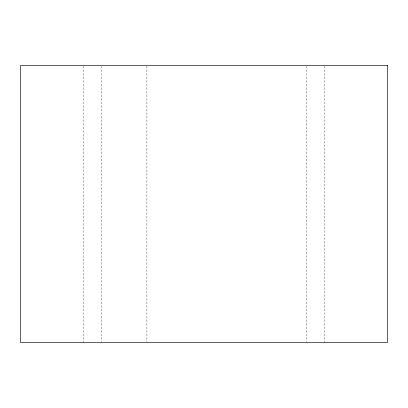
<?xml version="1.0" encoding="UTF-8"?>
<svg xmlns="http://www.w3.org/2000/svg" width="408" height="408" viewBox="0 0 408 408"><rect width="100%" height="100%" fill="white"/><g stroke="black" fill="none" stroke-linecap="round" stroke-linejoin="round"><path stroke-width="0.31" stroke-dasharray="2.04 1.53" d="M324.35 66.213L324.35 342.424M306.28 66.213L306.28 341.787M146.895 66.213L146.895 341.787M101.719 66.213L101.719 341.787M83.65 66.213L83.65 342.424"/><path stroke-width="0.61" d="M387.6 65.576L20.4 65.576L20.4 342.424L387.6 342.424L387.6 65.576"/></g></svg>
